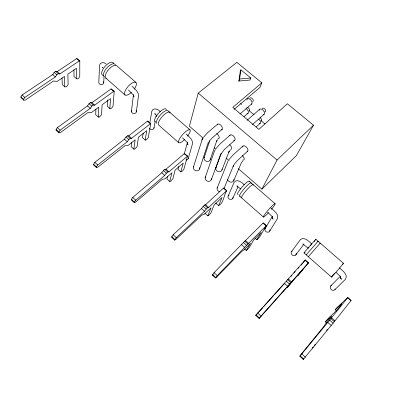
<?xml version="1.0" encoding="UTF-8"?>
<svg xmlns="http://www.w3.org/2000/svg" width="418" height="418" viewBox="0 0 418 418"><rect width="100%" height="100%" fill="white"/><g stroke="black" fill="none" stroke-linecap="round" stroke-linejoin="round"><path stroke-width="0.63" d="M76.525 78.777L76.473 68.317L67.868 74.138L68.108 84.556L66.953 86.291L66.007 86.939L64.795 86.829L64.477 76.431L57.146 81.39L53.535 81.019L25.096 100.174L23.659 100.106L20.999 97.634L20.9 96.861L22.102 95.006L52.757 74.561L54.194 72.371L55.693 71.373L57.24 71.572L76.719 58.583L77.194 58.666L79.796 60.96L79.76 76.557L78.605 78.276L77.685 78.913L76.525 78.777L74.007 76.531L73.939 69.733M93.538 164.196L93.507 164.875L96.37 167.529L97.603 167.362L125.055 145.673L128.107 145.443L135.176 139.842L133.87 149.127L134.899 149.038L137.067 146.572L138.442 137.25L146.739 130.682L145.182 140.072L146.159 140.009L148.301 137.569L150.715 123.55L147.533 121.095L128.77 135.782L127.464 135.84L126.017 136.973L124.449 139.168L94.855 162.336L93.538 164.196L96.401 166.85L96.37 167.529M95.921 109.124L95.701 114.699L98.319 117.061L99.437 117.077L101.574 114.652L102.102 104.756L110.566 98.575L109.85 108.528L110.922 108.565L111.831 107.896L113.027 106.172L114.198 91.323L111.073 88.909L91.929 102.708L90.497 102.635L89.024 103.695L87.519 105.89L57.36 127.636L56.101 129.496L56.143 130.228L58.896 132.783L60.239 132.741L88.219 112.374L91.563 112.458L98.773 107.186L98.319 117.061M103.727 82.78L104.077 76.405M107.656 99.959L107.248 106.203L109.85 108.528M131.43 111.34L133.373 95.482M131.743 142.329L131.163 146.687L133.87 149.127M136.388 111.616L138.525 95.654C138.604 91.511 134.659 88.856 131.994 86.348M238.897 81.04L239.603 79.012L240.888 69.858L250.795 77.999L250.042 80.021L238.897 81.04L240.183 71.906L240.888 69.858M131.398 199.297L131.299 199.924L134.267 202.673L135.385 202.38L162.268 179.322L165.016 178.758L171.939 172.806L169.745 181.48L170.664 181.281L172.869 178.768L175.132 170.063L183.246 163.088L180.816 171.882L181.689 171.714L183.868 169.233L187.583 156.086L184.343 153.589L165.993 169.196L164.812 169.394L163.401 170.596L161.761 172.791L132.778 197.437L131.398 199.297L134.371 202.051L134.267 202.673M143.186 133.264L142.491 137.668L145.182 140.072M149.785 123.117L151.791 111.308C153.051 107.071 158.547 109.098 160.34 111.836M153.96 128.174L155.125 121.79M156.055 116.685L156.285 115.41M167.545 176.459L166.939 178.951L169.745 181.48M234.169 109.302L260.012 87.383L261.83 82.832L236.854 62.355L198.221 93.109L189.396 126.205L203.117 138.112M178.82 166.448L178.031 169.394L180.816 171.882M184.228 154.127L187.358 142.637A2.623 2.147 10.2 0 0 187.703 144.288L188.058 144.665L187.708 144.273A2.623 2.2 15.8 0 1 187.379 142.564M188.278 158.49L192.463 143.876C193.236 139.528 188.816 136.576 186.114 134.037M215.756 203.075L218.64 205.651C223.944 202.902 223.625 195.128 226.76 190.66L223.771 188.027L223.463 188.116L205.572 204.726L204.543 205.081L203.164 206.361L201.445 208.556L173.162 234.811L171.537 237.236L174.619 240.094L175.612 239.66L201.847 215.103L204.256 214.178L211.006 207.85L207.835 215.84L204.935 213.217M193.456 167.038L202.16 139.492M174.619 240.094L176.25 237.675L204.48 211.294L206.205 209.099L207.584 207.814L208.598 207.443L226.76 190.66M199.621 169.018L207.918 143.484M204.109 157.826L209.658 140.866M210.28 159.519L216.759 140.746L216.498 141.362L217.846 139.46M205.243 177.472L213.99 152.319L215.213 149.837M211.44 179.463L220.767 154.096L220.458 154.728L224.335 149.534L234.832 140.176M215.819 168.088L221.268 153.254M222.015 169.781L229.043 151.567L228.771 152.236L230.454 149.91M217.161 188.027L228.05 160.987M223.881 188.831L233.615 165.251L233.113 166.333L234.697 163.725L237.257 160.711L247.665 151.159M218.64 205.651L222.031 197.515L214.12 204.93L210.886 212.961L208.645 215.516L207.835 215.84M233.615 180.837L241.264 163.03L242.759 160.951M228.233 195.932L234.059 182.478C236.698 178.345 242.074 182.258 244.185 184.876M232.774 198.372L237.931 186.888M244.598 248.992L246.317 250.544L250.507 243.276L243.94 249.995L241.891 251.302L216.352 277.416L215.495 277.996L212.292 275.034L214.068 272.667L243.396 242.55L263.267 222.878L266.36 225.61L259.73 236.766L258.303 238.49L256.83 239.744L255.126 238.218M303.431 244.112L302.841 243.997L308.212 248.193M215.495 277.996L217.276 275.64L246.552 245.387L266.36 225.61M238.391 168.726L261.908 189.135L277.05 160.031L313.516 125.217L287.375 103.779L258.873 129.355L232.769 107.374L261.83 82.832M306.185 254.849L318.088 241.233L317.92 241.515M326.766 323.098L325.376 321.844L331.767 316.16L325.617 323.72L324.347 325.852L300.39 355.295L299.826 356.204L303.29 359.417L333.078 323.213L351.151 300.443L347.813 297.496L336.417 308.129L335.246 309.748L336.626 310.976M202.275 139.288L202.96 138.107M201.873 140.035L202.526 138.823M299.826 356.204L329.666 320.146L347.813 297.496M313.516 125.217L296.336 155.663L261.908 189.135M315.945 239.378L343.507 263.335L337.603 270.43L331.469 277.097L304.058 252.979M256.83 239.744L261.229 232.303L253.538 240.172L249.29 247.493L246.317 250.544M265.101 228.536L272.416 216.268A2.743 2.341 25 0 0 272.719 218.692L273.116 219.1L272.729 218.671A2.743 2.362 31.9 0 1 272.259 216.785M303.29 359.417L303.844 358.492M325.376 321.844C330.262 315.334 337.566 310.982 341.809 303.829L335.246 309.748M269.746 231.044L277.333 218.719C279.214 214.063 273.701 210.567 270.953 207.924M331.469 277.097L334.41 273.435M320.057 243.37L320.225 243.098L308.317 256.725L308.589 256.485M23.659 100.106L23.565 99.332L24.772 97.478L55.39 76.933L56.832 74.744L58.327 73.74L59.868 73.929L79.321 60.882L79.796 60.96M58.896 132.783L58.865 132.057L60.124 130.197L90.246 108.346L91.751 106.151L93.219 105.085L94.646 105.148L113.764 91.281L114.198 91.323M96.401 166.85L97.718 164.99L127.271 141.712L128.843 139.518L130.291 138.379L131.586 138.311L150.715 123.55M203.456 137.36L207.25 133.002L217.475 124.298M209.042 141.483L212.104 137.971L222.151 129.319M291.701 251.406L300.244 239.78C304.189 236.149 309.153 241.599 311.833 244.086L310.402 245.601M216.169 148.39L219.988 144.006L230.125 135.124M134.371 202.051L135.751 200.191L164.687 175.429L166.333 173.235L167.743 172.028L168.909 171.814L187.583 156.086M229.033 159.545L232.873 155.141L242.921 146.075M295.735 254.975L303.959 244.128M255.748 315.329L305.083 260.163L305.286 259.959L308.5 262.802L298.739 274.537L297.423 275.979L302.919 269.312L287.793 286.858L287.234 287.443L292.543 280.98L259.076 318.417L255.748 315.329L262.561 307.794M291.059 276.34L291.868 275.326M308.374 247.978L309.017 247.195M301.211 265.017L302.433 263.502M303.249 262.488L305.286 259.959M312.345 347.964L313.155 346.961M314.373 345.456L315.182 344.453M326.515 330.413L327.325 329.41M259.076 318.417L308.5 262.802M263.434 306.822L273.445 295.651M274.312 294.68L284.658 283.32M293.932 272.964L295.176 271.58M298.081 268.335L298.912 267.41M342.603 264.192L343.507 263.335M330.737 285.922L340.482 276.052M334.917 289.617L345.42 279.302C348.534 274.725 342.206 270.378 339.416 267.849M256.255 126.884L260.137 123.42M252.524 124.527L264.103 114.281M247.075 120.3L259.683 109.281M244.096 116.643L248.01 113.247M240.01 113.983L251.693 103.941M212.292 275.034L213.164 274.459M155.705 113.879L154.488 113.78L156.996 115.802M239.603 79.012L250.795 77.999M237.466 186L236.881 185.989L240.674 188.967M102.901 67.685L102.326 67.601L102.786 67.857M105.979 63.944C104.025 61.702 99.599 62.334 99.541 65.704L98.805 82.466A2.466 1.954 6 0 0 101.83 84.556A2.466 1.954 6 0 0 103.434 81.787M240.69 103.622L241.682 104.453M249.138 110.697L254.107 114.856M261.067 120.682L265.043 124.01M198.221 93.109L277.05 160.031M208.012 142.36L208.995 143.212M214.382 147.888L215.855 149.163M226.143 158.098L229.085 160.648M135.944 82.456L116.669 65.704A8.24 3.543 -48.8 0 0 107.844 70.443A8.24 3.543 -48.8 0 0 106.768 78.5M249.144 181.146L275.086 203.702M189.986 129.873L167.832 110.613A8.444 2.764 -48.8 0 0 160.136 115.201A8.444 2.764 -48.8 0 0 156.75 123.357M105.869 78.14L125.039 95.006M239.624 196.12L263.424 217.062M178.784 142.747L158.605 124.992A8.454 2.733 -48.8 0 1 162.759 116.032A8.454 2.733 -48.8 0 1 170.037 112.923M76.719 58.583L79.321 60.882M111.073 88.909L113.764 91.281M147.533 121.095L150.318 123.556M184.343 153.589L187.227 156.133M223.463 188.116L226.457 190.76M263.006 223.024L266.109 225.757M305.083 260.163L308.301 263.006M347.671 297.757L351.015 300.704M57.24 71.572L59.868 73.929M91.929 102.708L94.646 105.148M128.77 135.782L131.586 138.311M165.993 169.196L168.909 171.814M205.572 204.726L208.598 207.443M245.612 240.669L248.752 243.49M288.248 278.942L291.513 281.873M331.437 317.717L334.828 320.763M55.693 71.373L58.327 73.74M90.497 102.635L93.219 105.085M127.464 135.84L130.291 138.379M164.812 169.394L167.743 172.028M204.543 205.081L207.584 207.814M244.739 241.191L247.89 244.023M287.547 279.642L290.823 282.589M330.92 318.605L334.327 321.667M54.194 72.371L56.832 74.744M89.024 103.695L91.751 106.151M126.017 136.973L128.843 139.518M163.401 170.596L166.333 173.235M203.164 206.361L206.205 209.099M243.396 242.55L246.552 245.387M286.246 281.095L289.528 284.047M329.666 320.146L333.078 323.213M52.757 74.561L55.39 76.933M87.519 105.89L90.246 108.346M124.449 139.168L127.271 141.712M161.761 172.791L164.687 175.429M201.445 208.556L204.48 211.294M241.594 244.739L244.744 247.581M284.36 283.279L287.636 286.231M327.691 322.33L331.093 325.392M64.795 86.829L62.266 84.546L62.026 78.02M335.994 272.343L339.729 275.791M267.635 212.292L271.763 216.153M182.478 137.825L186.956 142.146M22.102 95.006L24.772 97.478M57.36 127.636L60.124 130.197M94.855 162.336L97.718 164.99M132.778 197.437L135.751 200.191M173.162 234.811L176.25 237.675M214.068 272.667L217.276 275.64M257.687 313.04L261.031 316.133M301.937 353.994L305.417 357.212M128.451 90.037L133.164 94.776M20.9 96.861L23.565 99.332M56.101 129.496L58.865 132.057M171.714 236.666L174.802 239.53M212.548 274.521L215.756 277.495M256.093 314.89L259.432 317.978M300.265 355.838L303.74 359.052M131.477 92.331A8.313 3.255 -48.8 0 1 124.559 92.65A8.313 3.255 -48.8 0 1 133.504 82.362A8.313 3.255 -48.8 0 1 134.267 89.123M104.103 76.588A8.229 3.569 -48.8 0 1 107.463 67.256A8.229 3.569 -48.8 0 1 115.399 64.983M103.251 75.407A8.224 3.595 -48.8 0 1 104.949 66.483A8.224 3.595 -48.8 0 1 113.633 63.447M136.059 110.577A2.487 2.033 8.8 0 1 135.489 113.132A2.487 2.033 8.8 0 1 132.302 112.949A2.487 2.033 8.8 0 1 131.774 110.336M133.462 94.964A2.576 2.006 4.6 0 0 133.718 96.501L134.053 96.851L133.718 96.48A2.576 2.074 9.3 0 1 133.478 94.881M184.73 139.413A8.532 2.414 -48.8 0 1 178.7 140.688A8.532 2.414 -48.8 0 1 187.886 130.134A8.532 2.414 -48.8 0 1 187.593 136.127M155.653 121.946A8.438 2.79 -48.8 0 1 158.255 113.555A8.438 2.79 -48.8 0 1 166.317 109.688M154.043 127.642A2.498 2.074 10.7 0 1 152.215 129.564A2.498 2.074 10.7 0 1 149.409 128.446M188.34 157.931A2.529 2.153 15.6 0 1 185.926 160.005M241.625 197.886A8.783 1.374 -48.8 0 1 247.064 189.553A8.783 1.374 -48.8 0 1 253.235 185.117M268.528 212.663A8.872 0.998 -48.8 0 1 264.009 215.51A8.872 0.998 -48.8 0 1 273.571 204.554A8.872 0.998 -48.8 0 1 271.512 209.246M240.12 196.099A8.773 1.406 -48.8 0 1 244.264 188.628A8.773 1.406 -48.8 0 1 251.223 183.366M238.129 194.344A8.768 1.442 -48.8 0 1 242.231 186.846A8.768 1.442 -48.8 0 1 249.217 181.621M233.019 197.233A2.581 2.242 24.2 0 1 231.112 199.438A2.581 2.242 24.2 0 1 228.191 197.866A2.581 2.242 24.2 0 1 229.09 195.122M269.955 229.848A2.639 2.304 32.5 0 1 268.11 232.173A2.639 2.304 32.5 0 1 265.122 230.564A2.639 2.304 32.5 0 1 265.937 227.679M305.02 252.091A9.034 0.277 -48.8 0 1 308.97 246.939A9.034 0.277 -48.8 0 1 315.794 239.66M314.984 240.716A9.034 0.277 -48.8 0 1 314.346 241.499M296.257 253.23A2.696 2.341 38.3 0 1 294.46 255.644A2.696 2.341 38.3 0 1 291.43 254.003A2.696 2.341 38.3 0 1 292.177 251.025M335.241 289.078A2.79 2.377 45.5 0 1 331.035 289.34A2.79 2.377 45.5 0 1 331.782 285.259M340.435 276.789A2.905 2.445 38.2 0 0 341.067 278.79L341.496 279.229L341.078 278.775A2.905 2.445 44.4 0 1 340.492 276.737M229.89 135.557A3.459 1.803 48.7 0 1 234.054 136.717A3.459 1.803 48.7 0 1 233.787 140.49M229.743 144.821A3.381 1.719 48.5 0 1 231.577 147.57A3.381 1.719 48.5 0 1 230.898 149.32M217.261 124.742A3.438 1.776 49.6 0 1 221.321 125.828A3.438 1.776 49.6 0 1 221.148 129.653M216.655 133.64A3.365 1.703 49.3 0 1 219.157 136.874A3.365 1.703 49.3 0 1 218.018 138.698M210.343 158.809A3.198 2.712 18.6 0 1 206.534 161.311A3.198 2.712 18.6 0 1 204.392 157.173M199.632 167.566A3.24 2.774 17.4 0 1 196.094 170.784A3.24 2.774 17.4 0 1 193.78 166.39M222.068 169.065A3.219 2.743 20.6 0 1 218.28 171.615A3.219 2.743 20.6 0 1 216.09 167.425M211.55 178.732A3.255 2.811 19.6 0 1 207.511 181.161A3.255 2.811 19.6 0 1 205.562 176.814M233.923 179.426A3.234 2.769 22.9 0 1 230.982 182.159A3.234 2.769 22.9 0 1 227.601 179.191M242.315 155.637A3.401 1.74 47.6 0 1 244.201 158.709A3.401 1.74 47.6 0 1 242.853 160.104M242.602 147.063A3.475 1.824 47.8 0 1 246.265 147A3.475 1.824 47.8 0 1 247.247 151.405M219.476 191.757A3.276 2.837 22 0 1 217.475 187.353M245.925 108.502A3.25 1.813 49.5 0 1 248.318 111.648A3.25 1.813 49.5 0 1 247.064 113.539M246.918 99.959A3.323 1.891 49.8 0 1 250.565 99.813A3.323 1.891 49.8 0 1 251.265 104.197M249.886 98.329A2.221 1.275 49.9 0 1 252.456 98.815A2.221 1.275 49.9 0 1 252.718 101.543M247.064 107.248A2.174 1.223 49.5 0 1 249.238 108.926A2.174 1.223 49.5 0 1 249.029 110.869M258.747 119.156A3.266 1.834 48.5 0 1 260.534 122.171A3.266 1.834 48.5 0 1 259.155 123.691M259.275 110.258A3.339 1.918 48.8 0 1 263.026 110.18A3.339 1.918 48.8 0 1 263.659 114.527M262.248 108.612A2.231 1.291 48.8 0 1 265.064 109.359A2.231 1.291 48.8 0 1 264.719 111.878M260.043 117.677A2.184 1.233 48.5 0 1 261.584 119.553A2.184 1.233 48.5 0 1 261.119 121.001"/></g></svg>
